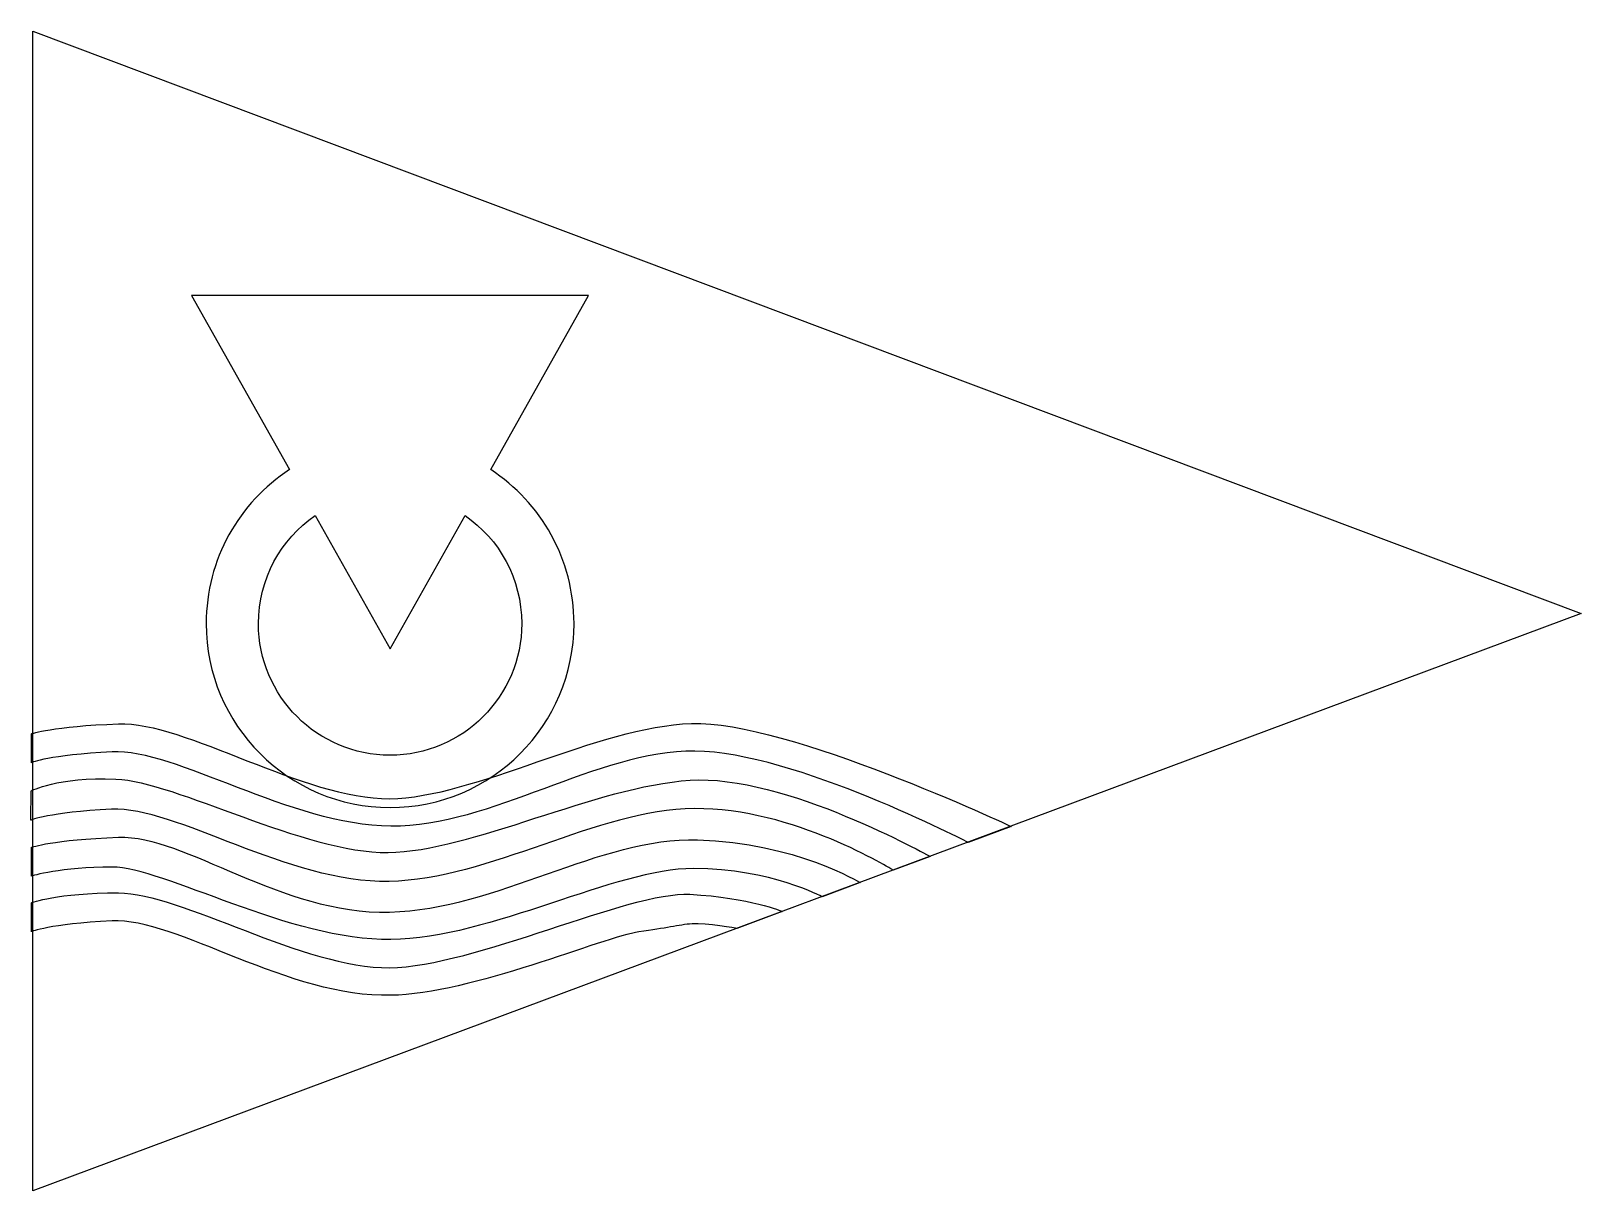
# Model space of a CAD drawing. Extents: x -1 to 2998, y 2 to 2246.
import ezdxf

# ---------------------------------------------------------------- set-up
doc = ezdxf.new("R2010")
doc.units = 0
doc.layers.add('Vektor', color=7, linetype='CONTINUOUS')

msp = doc.modelspace()

# ---------------------------------------------------------------- linework, layer by layer
at = {"layer": 'Vektor', "color": 1}
msp.add_lwpolyline([(2997.759244, 1119.468253), (2.683907, 2.121415), (2.619984, 2246.250246)], close=True, dxfattribs=at)
at = {"layer": 'Vektor', "color": 7}
for points in [[(1077.486525, 1734.485212), (309.814725, 1734.391462), (498.908437, 1397.6649)], [(888.486525, 1397.711775), (1077.486525, 1734.485212)], [(548.642812, 1309.118025), (693.744375, 1050.719625), (838.775625, 1309.1649)], [(0.022501, 830.7492), (0.022501, 886.771575)], [(-0.949092, 719.63715), (-0.81322, 776.11365)], [(1895.567925, 707.215125), (1812.33735, 676.282575)], [(-0.112795, 611.337975), (0.023055, 667.13325)], [(1738.5516, 649.20555), (1667.233725, 622.6989)], [(1603.0794, 598.640175), (1529.393475, 571.248975)], [(-0.112795, 503.742), (0.023038, 559.764375)], [(1452.49995, 542.734575), (1364.8083, 510.1329)]]:
    msp.add_lwpolyline(points, dxfattribs=at)
for points in [[(168.544117, 905.926725)], [(163.461863, 799.0341)], [(168.508402, 686.5155)], [(168.48681, 578.919525)]]:
    msp.add_lwpolyline(points, close=True, dxfattribs=at)
for points in [[(498.908437, 1397.6649), (401.956425, 1334.100975), (337.91625, 1224.460125), (337.91625, 1099.868025)], [(1049.5725, 1099.868025), (1049.5725, 1224.49755), (985.487475, 1334.156475), (888.486525, 1397.711775)], [(439.095975, 1099.868025), (439.095975, 1186.575825), (482.444355, 1263.131025), (548.642812, 1309.118025)], [(838.775625, 1309.1649), (904.9974, 1263.18195), (948.369375, 1186.599225), (948.369375, 1099.868025)], [(337.91625, 1099.868025), (337.91625, 903.347325), (497.223697, 744.0399), (693.744375, 744.0399)], [(693.744375, 845.219625), (553.110322, 845.219625), (439.095975, 959.23395), (439.095975, 1099.868025)], [(693.744375, 744.0399), (890.265075, 744.0399), (1049.5725, 903.347325), (1049.5725, 1099.868025)], [(948.369375, 1099.868025), (948.369375, 959.23395), (834.37845, 845.219625), (693.744375, 845.219625)], [(0.022501, 886.771575), (0.022501, 886.771575), (40.244281, 901.151175), (168.544117, 905.926725)], [(168.544117, 905.926725), (296.843948, 910.702275), (527.754855, 759.323775), (692.78883, 761.11605)], [(692.78883, 761.11605), (857.822775, 762.908325), (1094.507175, 900.237075), (1277.0265, 906.599625)], [(1277.0265, 906.599625), (1459.54575, 912.96225), (1895.567925, 707.215125), (1895.567925, 707.215125)], [(155.88138, 851.75625), (32.809234, 845.456625), (0.022501, 830.7492), (0.022501, 830.7492)], [(695.4699, 707.890125), (500.298555, 709.635525), (278.953605, 858.055875), (155.88138, 851.75625)], [(1283.64675, 853.029375), (1092.5655, 854.3361), (890.641125, 706.144725), (695.4699, 707.890125)], [(1812.33735, 676.282575), (1812.33735, 676.282575), (1474.728075, 851.72265), (1283.64675, 853.029375)], [(-0.81322, 776.11365), (-0.81322, 776.11365), (49.293678, 803.400675), (163.461863, 799.0341)], [(163.461862, 799.0341), (277.630035, 794.667525), (529.009447, 655.244175), (689.79714, 657.03645)], [(689.79714, 657.03645), (850.584825, 658.828725), (1092.200175, 784.90545), (1274.0034, 796.89405)], [(1274.0034, 796.89405), (1455.806625, 808.88265), (1738.5516, 649.20555), (1738.5516, 649.20555)], [(155.037285, 740.6442), (31.971676, 734.344575), (-0.949092, 719.63715), (-0.949092, 719.63715)], [(691.771793, 600.9975), (496.610933, 597.117), (278.10282, 746.943825), (155.037285, 740.6442)], [(1282.742025, 741.917325), (1092.37725, 739.707825), (886.932525, 604.878075), (691.771793, 600.9975)], [(1667.233725, 622.6989), (1667.233725, 622.6989), (1473.106725, 744.126825), (1282.742025, 741.917325)], [(168.508403, 686.5155), (296.780618, 691.29105), (482.449822, 536.396325), (692.640188, 541.704825)], [(0.023055, 667.13325), (0.023055, 667.13325), (40.236102, 681.73995), (168.508402, 686.5155)], [(692.640188, 541.704825), (902.8305, 547.013325), (1099.21485, 687.155025), (1288.756125, 681.5625)], [(1288.756125, 681.5625), (1478.297325, 675.969975), (1603.0794, 598.640175), (1603.0794, 598.640175)], [(155.848395, 628.8288), (57.51705, 628.85805), (-0.112795, 611.337975), (-0.112795, 611.337975)], [(695.320605, 488.4789), (500.89743, 486.004875), (254.179725, 628.79925), (155.848395, 628.8288)], [(1280.5464, 625.8825), (1129.04925, 626.48595), (889.743675, 490.952925), (695.320605, 488.4789)], [(1529.393475, 571.248975), (1529.393475, 571.248975), (1432.043625, 625.278975), (1280.5464, 625.8825)], [(0.023038, 559.764375), (0.023038, 559.764375), (48.70337, 579.066675), (168.48681, 578.919525)], [(168.48681, 578.919525), (288.27018, 578.772375), (527.574105, 432.316575), (692.551508, 434.10885)], [(692.551508, 434.10885), (857.528775, 435.901125), (1156.26285, 582.372), (1273.76445, 576.0762)], [(1273.76445, 576.0762), (1391.266125, 569.780475), (1452.49995, 542.734575), (1452.49995, 542.734575)], [(155.828423, 524.74905), (32.798442, 518.449425), (-0.112795, 503.742), (-0.112795, 503.742)], [(695.23158, 380.882925), (500.216235, 374.515125), (278.858325, 531.048675), (155.828423, 524.74905)], [(1278.264375, 518.989725), (1251.210075, 516.99195), (1228.41975, 510.31455), (1174.97625, 503.33775)], [(1364.8083, 510.1329), (1364.8083, 510.1329), (1305.31875, 520.9875), (1278.264375, 518.989725)], [(1174.97625, 503.33775), (1110.159525, 494.876175), (847.8456, 381.646725), (695.23158, 380.882925)]]:
    msp.add_open_spline(points, degree=3, dxfattribs=at)

doc.saveas('drawing.dxf')
